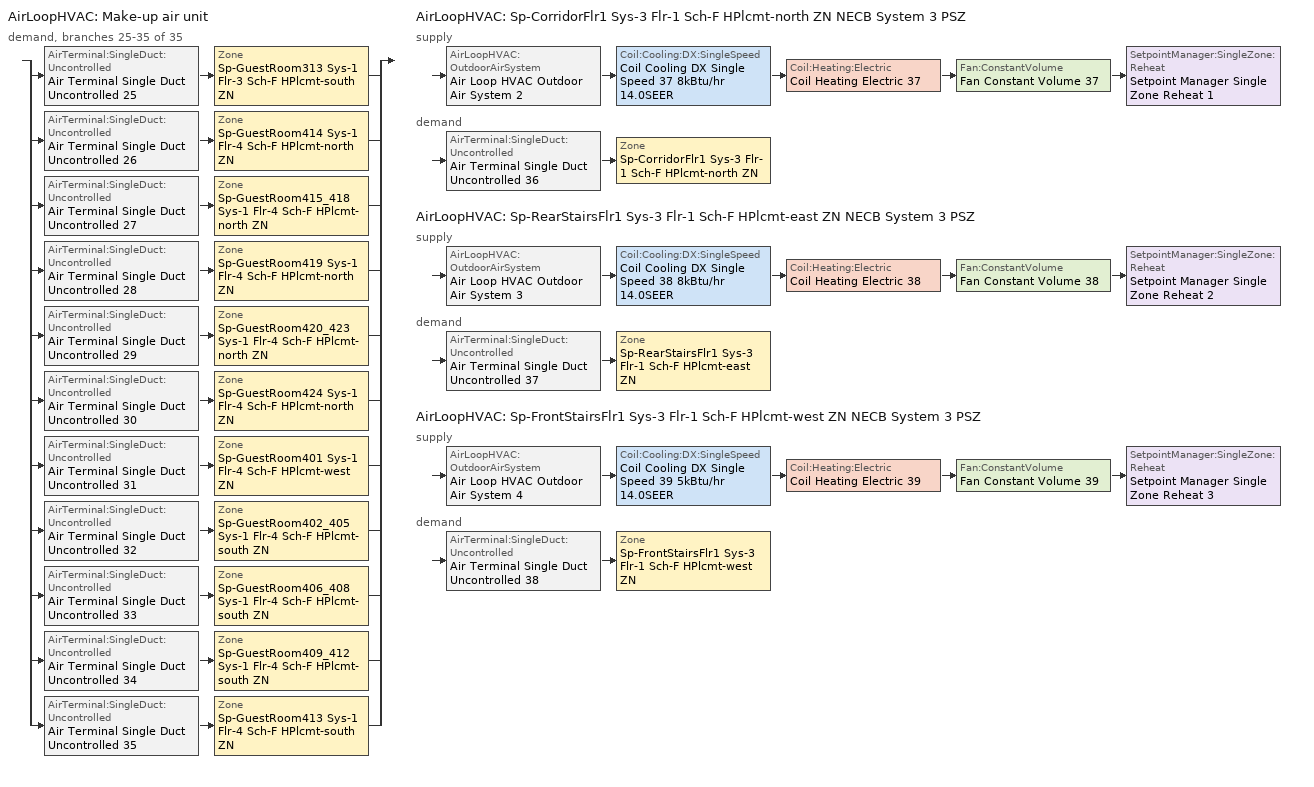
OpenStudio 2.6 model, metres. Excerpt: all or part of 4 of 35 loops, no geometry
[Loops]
AirLoopHVAC 'Make-up air unit'
 demand, branches 25-35 of 35: split
  | AirTerminal:SingleDuct:Uncontrolled 'Air Terminal Single Duct Uncontrolled 25' > Zone 'Sp-GuestRoom313 Sys-1 Flr-3 Sch-F HPlcmt-south ZN'
  | AirTerminal:SingleDuct:Uncontrolled 'Air Terminal Single Duct Uncontrolled 26' > Zone 'Sp-GuestRoom414 Sys-1 Flr-4 Sch-F HPlcmt-north ZN'
  | AirTerminal:SingleDuct:Uncontrolled 'Air Terminal Single Duct Uncontrolled 27' > Zone 'Sp-GuestRoom415_418 Sys-1 Flr-4 Sch-F HPlcmt-north ZN'
  | AirTerminal:SingleDuct:Uncontrolled 'Air Terminal Single Duct Uncontrolled 28' > Zone 'Sp-GuestRoom419 Sys-1 Flr-4 Sch-F HPlcmt-north ZN'
  | AirTerminal:SingleDuct:Uncontrolled 'Air Terminal Single Duct Uncontrolled 29' > Zone 'Sp-GuestRoom420_423 Sys-1 Flr-4 Sch-F HPlcmt-north ZN'
  | AirTerminal:SingleDuct:Uncontrolled 'Air Terminal Single Duct Uncontrolled 30' > Zone 'Sp-GuestRoom424 Sys-1 Flr-4 Sch-F HPlcmt-north ZN'
  | AirTerminal:SingleDuct:Uncontrolled 'Air Terminal Single Duct Uncontrolled 31' > Zone 'Sp-GuestRoom401 Sys-1 Flr-4 Sch-F HPlcmt-west ZN'
  | AirTerminal:SingleDuct:Uncontrolled 'Air Terminal Single Duct Uncontrolled 32' > Zone 'Sp-GuestRoom402_405 Sys-1 Flr-4 Sch-F HPlcmt-south ZN'
  | AirTerminal:SingleDuct:Uncontrolled 'Air Terminal Single Duct Uncontrolled 33' > Zone 'Sp-GuestRoom406_408 Sys-1 Flr-4 Sch-F HPlcmt-south ZN'
  | AirTerminal:SingleDuct:Uncontrolled 'Air Terminal Single Duct Uncontrolled 34' > Zone 'Sp-GuestRoom409_412 Sys-1 Flr-4 Sch-F HPlcmt-south ZN'
  | AirTerminal:SingleDuct:Uncontrolled 'Air Terminal Single Duct Uncontrolled 35' > Zone 'Sp-GuestRoom413 Sys-1 Flr-4 Sch-F HPlcmt-south ZN'
AirLoopHVAC 'Sp-CorridorFlr1 Sys-3 Flr-1 Sch-F HPlcmt-north ZN NECB System 3 PSZ'
 supply: AirLoopHVAC:OutdoorAirSystem 'Air Loop HVAC Outdoor Air System 2' > Coil:Cooling:DX:SingleSpeed 'Coil Cooling DX Single Speed 37 8kBtu/hr 14.0SEER' > Coil:Heating:Electric 'Coil Heating Electric 37' > Fan:ConstantVolume 'Fan Constant Volume 37' > SetpointManager:SingleZone:Reheat 'Setpoint Manager Single Zone Reheat 1'
 demand: AirTerminal:SingleDuct:Uncontrolled 'Air Terminal Single Duct Uncontrolled 36' > Zone 'Sp-CorridorFlr1 Sys-3 Flr-1 Sch-F HPlcmt-north ZN'
AirLoopHVAC 'Sp-RearStairsFlr1 Sys-3 Flr-1 Sch-F HPlcmt-east ZN NECB System 3 PSZ'
 supply: AirLoopHVAC:OutdoorAirSystem 'Air Loop HVAC Outdoor Air System 3' > Coil:Cooling:DX:SingleSpeed 'Coil Cooling DX Single Speed 38 8kBtu/hr 14.0SEER' > Coil:Heating:Electric 'Coil Heating Electric 38' > Fan:ConstantVolume 'Fan Constant Volume 38' > SetpointManager:SingleZone:Reheat 'Setpoint Manager Single Zone Reheat 2'
 demand: AirTerminal:SingleDuct:Uncontrolled 'Air Terminal Single Duct Uncontrolled 37' > Zone 'Sp-RearStairsFlr1 Sys-3 Flr-1 Sch-F HPlcmt-east ZN'
AirLoopHVAC 'Sp-FrontStairsFlr1 Sys-3 Flr-1 Sch-F HPlcmt-west ZN NECB System 3 PSZ'
 supply: AirLoopHVAC:OutdoorAirSystem 'Air Loop HVAC Outdoor Air System 4' > Coil:Cooling:DX:SingleSpeed 'Coil Cooling DX Single Speed 39 5kBtu/hr 14.0SEER' > Coil:Heating:Electric 'Coil Heating Electric 39' > Fan:ConstantVolume 'Fan Constant Volume 39' > SetpointManager:SingleZone:Reheat 'Setpoint Manager Single Zone Reheat 3'
 demand: AirTerminal:SingleDuct:Uncontrolled 'Air Terminal Single Duct Uncontrolled 38' > Zone 'Sp-FrontStairsFlr1 Sys-3 Flr-1 Sch-F HPlcmt-west ZN'
[Sizing:Zone] Zone Cooling Design Supply Air Temperature Input Method=SupplyAirTemperature; Zone Cooling Design Supply Air Temperature {C}=13; Zone Cooling Design Supply Air Temperature Difference {deltaC}=11.11; Zone Heating Design Supply Air Temperature Input Method=SupplyAirTemperature; Zone Heating Design Supply Air Temperature {C}=43; Zone Heating Design Supply Air Temperature Difference {deltaC}=11.11; Zone Cooling Design Supply Air Humidity Ratio {kg-H2O/kg-air}=0.0085; Zone Heating Design Supply Air Humidity Ratio {kg-H2O/kg-air}=0.008; Zone Heating Sizing Factor=1.3; Zone Cooling Sizing Factor=1.1; Cooling Design Air Flow Method=DesignDay; Heating Design Air Flow Method=DesignDay; Account for Dedicated Outdoor Air System=No; Dedicated Outdoor Air System Control Strategy=NeutralSupplyAir; Dedicated Outdoor Air Low Setpoint Temperature for Design {C}=autosize; Dedicated Outdoor Air High Setpoint Temperature for Design {C}=autosize
Sp-GuestRoom313 Sys-1 Flr-3 Sch-F HPlcmt-south ZN; Sp-GuestRoom414 Sys-1 Flr-4 Sch-F HPlcmt-north ZN; Sp-GuestRoom415_418 Sys-1 Flr-4 Sch-F HPlcmt-north ZN; Sp-GuestRoom419 Sys-1 Flr-4 Sch-F HPlcmt-north ZN; Sp-GuestRoom420_423 Sys-1 Flr-4 Sch-F HPlcmt-north ZN; Sp-GuestRoom424 Sys-1 Flr-4 Sch-F HPlcmt-north ZN; Sp-GuestRoom401 Sys-1 Flr-4 Sch-F HPlcmt-west ZN; Sp-GuestRoom402_405 Sys-1 Flr-4 Sch-F HPlcmt-south ZN; Sp-GuestRoom406_408 Sys-1 Flr-4 Sch-F HPlcmt-south ZN; Sp-GuestRoom409_412 Sys-1 Flr-4 Sch-F HPlcmt-south ZN; Sp-GuestRoom413 Sys-1 Flr-4 Sch-F HPlcmt-south ZN; Sp-CorridorFlr1 Sys-3 Flr-1 Sch-F HPlcmt-north ZN; Sp-RearStairsFlr1 Sys-3 Flr-1 Sch-F HPlcmt-east ZN; Sp-FrontStairsFlr1 Sys-3 Flr-1 Sch-F HPlcmt-west ZN
[Zone equipment]
Sp-GuestRoom313 Sys-1 Flr-3 Sch-F HPlcmt-south ZN: Sp-GuestRoom313 Sys-1 Flr-3 Sch-F HPlcmt-south ZN PTAC, Zone HVAC Baseboard Convective Electric 25, Air Terminal Single Duct Uncontrolled 25
Sp-GuestRoom414 Sys-1 Flr-4 Sch-F HPlcmt-north ZN: Sp-GuestRoom414 Sys-1 Flr-4 Sch-F HPlcmt-north ZN PTAC, Zone HVAC Baseboard Convective Electric 26, Air Terminal Single Duct Uncontrolled 26
Sp-GuestRoom415_418 Sys-1 Flr-4 Sch-F HPlcmt-north ZN: Sp-GuestRoom415_418 Sys-1 Flr-4 Sch-F HPlcmt-north ZN PTAC, Zone HVAC Baseboard Convective Electric 27, Air Terminal Single Duct Uncontrolled 27
Sp-GuestRoom419 Sys-1 Flr-4 Sch-F HPlcmt-north ZN: Sp-GuestRoom419 Sys-1 Flr-4 Sch-F HPlcmt-north ZN PTAC, Zone HVAC Baseboard Convective Electric 28, Air Terminal Single Duct Uncontrolled 28
Sp-GuestRoom420_423 Sys-1 Flr-4 Sch-F HPlcmt-north ZN: Sp-GuestRoom420_423 Sys-1 Flr-4 Sch-F HPlcmt-north ZN PTAC, Zone HVAC Baseboard Convective Electric 29, Air Terminal Single Duct Uncontrolled 29
Sp-GuestRoom424 Sys-1 Flr-4 Sch-F HPlcmt-north ZN: Sp-GuestRoom424 Sys-1 Flr-4 Sch-F HPlcmt-north ZN PTAC, Zone HVAC Baseboard Convective Electric 30, Air Terminal Single Duct Uncontrolled 30
Sp-GuestRoom401 Sys-1 Flr-4 Sch-F HPlcmt-west ZN: Sp-GuestRoom401 Sys-1 Flr-4 Sch-F HPlcmt-west ZN PTAC, Zone HVAC Baseboard Convective Electric 31, Air Terminal Single Duct Uncontrolled 31
Sp-GuestRoom402_405 Sys-1 Flr-4 Sch-F HPlcmt-south ZN: Sp-GuestRoom402_405 Sys-1 Flr-4 Sch-F HPlcmt-south ZN PTAC, Zone HVAC Baseboard Convective Electric 32, Air Terminal Single Duct Uncontrolled 32
Sp-GuestRoom406_408 Sys-1 Flr-4 Sch-F HPlcmt-south ZN: Sp-GuestRoom406_408 Sys-1 Flr-4 Sch-F HPlcmt-south ZN PTAC, Zone HVAC Baseboard Convective Electric 33, Air Terminal Single Duct Uncontrolled 33
Sp-GuestRoom409_412 Sys-1 Flr-4 Sch-F HPlcmt-south ZN: Sp-GuestRoom409_412 Sys-1 Flr-4 Sch-F HPlcmt-south ZN PTAC, Zone HVAC Baseboard Convective Electric 34, Air Terminal Single Duct Uncontrolled 34
Sp-GuestRoom413 Sys-1 Flr-4 Sch-F HPlcmt-south ZN: Sp-GuestRoom413 Sys-1 Flr-4 Sch-F HPlcmt-south ZN PTAC, Zone HVAC Baseboard Convective Electric 35, Air Terminal Single Duct Uncontrolled 35
Sp-CorridorFlr1 Sys-3 Flr-1 Sch-F HPlcmt-north ZN: Air Terminal Single Duct Uncontrolled 36, Zone HVAC Baseboard Convective Electric 36
Sp-RearStairsFlr1 Sys-3 Flr-1 Sch-F HPlcmt-east ZN: Air Terminal Single Duct Uncontrolled 37, Zone HVAC Baseboard Convective Electric 37
Sp-FrontStairsFlr1 Sys-3 Flr-1 Sch-F HPlcmt-west ZN: Air Terminal Single Duct Uncontrolled 38, Zone HVAC Baseboard Convective Electric 38
[AirLoopHVAC] Availability Schedule=Always On Discrete; Design Supply Air Flow Rate {m3/s}=AutoSize
Sp-CorridorFlr1 Sys-3 Flr-1 Sch-F HPlcmt-north ZN NECB System 3 PSZ; Sp-RearStairsFlr1 Sys-3 Flr-1 Sch-F HPlcmt-east ZN NECB System 3 PSZ; Sp-FrontStairsFlr1 Sys-3 Flr-1 Sch-F HPlcmt-west ZN NECB System 3 PSZ
[Sizing:System] Type of Load to Size On=Sensible; Design Outdoor Air Flow Rate {m3/s}=Autosize; Minimum System Air Flow Ratio=1; Preheat Design Temperature {C}=7; Preheat Design Humidity Ratio {kg-H2O/kg-Air}=0.008; Precool Design Temperature {C}=13; Precool Design Humidity Ratio {kg-H2O/kg-Air}=0.008; Central Cooling Design Supply Air Temperature {C}=13; Central Heating Design Supply Air Temperature {C}=43; Sizing Option=NonCoincident; 100% Outdoor Air in Cooling=No; 100% Outdoor Air in Heating=No; Central Cooling Design Supply Air Humidity Ratio {kg-H2O/kg-Air}=0.0085; Central Heating Design Supply Air Humidity Ratio {kg-H2O/kg-Air}=0.008; Cooling Design Air Flow Method=DesignDay; Cooling Design Air Flow Rate {m3/s}=0; Heating Design Air Flow Method=DesignDay; Heating Design Air Flow Rate {m3/s}=0; System Outdoor Air Method=ZoneSum; Zone Maximum Outdoor Air Fraction=1; Cooling Supply Air Flow Rate Per Floor Area {m3/s-m2}=0.00996765; Cooling Fraction of Autosized Cooling Supply Air Flow Rate=1; Cooling Supply Air Flow Rate Per Unit Cooling Capacity {m3/s-W}=3.94755e-05; Heating Supply Air Flow Rate Per Floor Area {m3/s-m2}=0.00996765; Heating Fraction of Autosized Heating Supply Air Flow Rate=1; Heating Fraction of Autosized Cooling Supply Air Flow Rate=1; Heating Supply Air Flow Rate Per Unit Heating Capacity {m3/s-W}=3.15882e-05; Cooling Design Capacity Method=CoolingDesignCapacity; Cooling Design Capacity {W}=autosize; Cooling Design Capacity Per Floor Area {W/m2}=234.7; Fraction of Autosized Cooling Design Capacity=1; Heating Design Capacity Method=HeatingDesignCapacity; Heating Design Capacity {W}=autosize; Heating Design Capacity Per Floor Area {W/m2}=157; Fraction of Autosized Heating Design Capacity=1; Central Cooling Capacity Control Method=OnOff
Sp-CorridorFlr1 Sys-3 Flr-1 Sch-F HPlcmt-north ZN NECB System 3 PSZ; Sp-RearStairsFlr1 Sys-3 Flr-1 Sch-F HPlcmt-east ZN NECB System 3 PSZ; Sp-FrontStairsFlr1 Sys-3 Flr-1 Sch-F HPlcmt-west ZN NECB System 3 PSZ
[Fan:ConstantVolume] Availability Schedule=Always On Discrete; Fan Efficiency=0.39975; Pressure Rise {Pa}=640; Maximum Flow Rate {m3/s}=AutoSize; Motor Efficiency=0.615
Fan Constant Volume 26; Fan Constant Volume 27; Fan Constant Volume 28; Fan Constant Volume 29; Fan Constant Volume 30; Fan Constant Volume 31; Fan Constant Volume 32; Fan Constant Volume 33; Fan Constant Volume 34; Fan Constant Volume 35; Fan Constant Volume 36; Fan Constant Volume 37; Fan Constant Volume 38; Fan Constant Volume 39
[Coil:Heating:Electric]
Name | Availability Schedule
Coil Heating Electric 26; Coil Heating Electric 27; Coil Heating Electric 28; Coil Heating Electric 29; Coil Heating Electric 30; Coil Heating Electric 31; Coil Heating Electric 32; Coil Heating Electric 33; Coil Heating Electric 34; Coil Heating Electric 35; Coil Heating Electric 36 | ON_OFF_ALWAYS_OFF
Coil Heating Electric 37; Coil Heating Electric 38; Coil Heating Electric 39 | Always On Discrete
[Coil:Cooling:DX:SingleSpeed] Availability Schedule=Always On Discrete; Rated Total Cooling Capacity {W}=autosize; Rated Sensible Heat Ratio=autosize; Rated Air Flow Rate {m3/s}=autosize; Rated Evaporator Fan Power Per Volume Flow Rate {W/(m3/s)}=773.3; Total Cooling Capacity Function of Temperature Curve=DXCOOL-NECB2011-REF-CAPFT; Total Cooling Capacity Function of Flow Fraction Curve=DXCOOL-NECB2011-REF-CAPFFLOW; Energy Input Ratio Function of Temperature Curve=DXCOOL-NECB2011-REF-COOLEIRFT; Energy Input Ratio Function of Flow Fraction Curve=DXCOOL-NECB2011-REF-COOLEIRFFLOW; Part Load Fraction Correlation Curve=DXCOOL-NECB2011-REF-COOLPLFFPLR; Condenser Type=AirCooled; Evaporative Condenser Effectiveness=0; Evaporative Condenser Air Flow Rate {m3/s}=Autosize; Evaporative Condenser Pump Rated Power Consumption {W}=Autosize; Crankcase Heater Capacity {W}=0; Maximum Outdoor Dry-Bulb Temperature for Crankcase Heater Operation {C}=0; Basin Heater Capacity {W/K}=0; Basin Heater Setpoint Temperature {C}=10
Name | Rated COP {W/W}
Coil Cooling DX Single Speed 26 2kBtu/hr 11.0EER | 3.72301
Coil Cooling DX Single Speed 27 6kBtu/hr 11.0EER | 3.7261
Coil Cooling DX Single Speed 28 21kBtu/hr 9.3EER | 3.16039
Coil Cooling DX Single Speed 29 6kBtu/hr 11.0EER | 3.72592
Coil Cooling DX Single Speed 30 21kBtu/hr 9.3EER | 3.16024
Coil Cooling DX Single Speed 31 6kBtu/hr 11.0EER | 3.72596
Coil Cooling DX Single Speed 32 8kBtu/hr 10.9EER | 3.69079
Coil Cooling DX Single Speed 33 14kBtu/hr 9.6EER | 3.24241
Coil Cooling DX Single Speed 34 11kBtu/hr 10.1EER | 3.43725
Coil Cooling DX Single Speed 35 13kBtu/hr 9.6EER | 3.26511
Coil Cooling DX Single Speed 36 4kBtu/hr 11.0EER | 3.72441
Coil Cooling DX Single Speed 37 8kBtu/hr 14.0SEER; Coil Cooling DX Single Speed 38 8kBtu/hr 14.0SEER; Coil Cooling DX Single Speed 39 5kBtu/hr 14.0SEER | 3.8248
[Controller:OutdoorAir] Minimum Outdoor Air Flow Rate {m3/s}=autosize; Maximum Outdoor Air Flow Rate {m3/s}=Autosize; Economizer Control Type=NoEconomizer; Economizer Control Action Type=ModulateFlow; Economizer Maximum Limit Dry-Bulb Temperature {C}=28; Economizer Maximum Limit Enthalpy {J/kg}=64000; Economizer Minimum Limit Dry-Bulb Temperature {C}=-100; Lockout Type=NoLockout; Minimum Limit Type=FixedMinimum; Minimum Outdoor Air Schedule=Always On Discrete; High Humidity Control=No; Heat Recovery Bypass Control Type=BypassWhenWithinEconomizerLimits
Name | Controller Mechanical Ventilation
Controller Outdoor Air 2 | Controller Mechanical Ventilation 2
Controller Outdoor Air 3 | Controller Mechanical Ventilation 3
Controller Outdoor Air 4 | Controller Mechanical Ventilation 4
[Controller:MechanicalVentilation] Availability Schedule=Always On Discrete; System Outdoor Air Method=ZoneSum
Controller Mechanical Ventilation 2; Controller Mechanical Ventilation 3; Controller Mechanical Ventilation 4
[AirLoopHVAC:OutdoorAirSystem]
Name | Controller
Air Loop HVAC Outdoor Air System 2 | Controller Outdoor Air 2
Air Loop HVAC Outdoor Air System 3 | Controller Outdoor Air 3
Air Loop HVAC Outdoor Air System 4 | Controller Outdoor Air 4
[ZoneHVAC:PackagedTerminalAirConditioner] Availability Schedule=Always On Discrete; Supply Air Flow Rate During Cooling Operation {m3/s}=Autosize; Supply Air Flow Rate During Heating Operation {m3/s}=Autosize; Supply Air Flow Rate When No Cooling or Heating is Needed {m3/s}=Autosize; Outdoor Air Flow Rate During Cooling Operation {m3/s}=Autosize; Outdoor Air Flow Rate During Heating Operation {m3/s}=Autosize; Outdoor Air Flow Rate When No Cooling or Heating is Needed {m3/s}=Autosize; Fan Placement=DrawThrough
Name | Supply Air Fan | Heating Coil | Cooling Coil
Sp-GuestRoom313 Sys-1 Flr-3 Sch-F HPlcmt-south ZN PTAC | Fan Constant Volume 26 | Coil Heating Electric 26 | Coil Cooling DX Single Speed 26 2kBtu/hr 11.0EER
Sp-GuestRoom414 Sys-1 Flr-4 Sch-F HPlcmt-north ZN PTAC | Fan Constant Volume 27 | Coil Heating Electric 27 | Coil Cooling DX Single Speed 27 6kBtu/hr 11.0EER
Sp-GuestRoom415_418 Sys-1 Flr-4 Sch-F HPlcmt-north ZN PTAC | Fan Constant Volume 28 | Coil Heating Electric 28 | Coil Cooling DX Single Speed 28 21kBtu/hr 9.3EER
Sp-GuestRoom419 Sys-1 Flr-4 Sch-F HPlcmt-north ZN PTAC | Fan Constant Volume 29 | Coil Heating Electric 29 | Coil Cooling DX Single Speed 29 6kBtu/hr 11.0EER
Sp-GuestRoom420_423 Sys-1 Flr-4 Sch-F HPlcmt-north ZN PTAC | Fan Constant Volume 30 | Coil Heating Electric 30 | Coil Cooling DX Single Speed 30 21kBtu/hr 9.3EER
Sp-GuestRoom424 Sys-1 Flr-4 Sch-F HPlcmt-north ZN PTAC | Fan Constant Volume 31 | Coil Heating Electric 31 | Coil Cooling DX Single Speed 31 6kBtu/hr 11.0EER
Sp-GuestRoom401 Sys-1 Flr-4 Sch-F HPlcmt-west ZN PTAC | Fan Constant Volume 32 | Coil Heating Electric 32 | Coil Cooling DX Single Speed 32 8kBtu/hr 10.9EER
Sp-GuestRoom402_405 Sys-1 Flr-4 Sch-F HPlcmt-south ZN PTAC | Fan Constant Volume 33 | Coil Heating Electric 33 | Coil Cooling DX Single Speed 33 14kBtu/hr 9.6EER
Sp-GuestRoom406_408 Sys-1 Flr-4 Sch-F HPlcmt-south ZN PTAC | Fan Constant Volume 34 | Coil Heating Electric 34 | Coil Cooling DX Single Speed 34 11kBtu/hr 10.1EER
Sp-GuestRoom409_412 Sys-1 Flr-4 Sch-F HPlcmt-south ZN PTAC | Fan Constant Volume 35 | Coil Heating Electric 35 | Coil Cooling DX Single Speed 35 13kBtu/hr 9.6EER
Sp-GuestRoom413 Sys-1 Flr-4 Sch-F HPlcmt-south ZN PTAC | Fan Constant Volume 36 | Coil Heating Electric 36 | Coil Cooling DX Single Speed 36 4kBtu/hr 11.0EER
[ZoneHVAC:Baseboard:Convective:Electric] Availability Schedule=Always On Discrete; Nominal Capacity {W}=autosize; Efficiency=1
Zone HVAC Baseboard Convective Electric 25; Zone HVAC Baseboard Convective Electric 26; Zone HVAC Baseboard Convective Electric 27; Zone HVAC Baseboard Convective Electric 28; Zone HVAC Baseboard Convective Electric 29; Zone HVAC Baseboard Convective Electric 30; Zone HVAC Baseboard Convective Electric 31; Zone HVAC Baseboard Convective Electric 32; Zone HVAC Baseboard Convective Electric 33; Zone HVAC Baseboard Convective Electric 34; Zone HVAC Baseboard Convective Electric 35; Zone HVAC Baseboard Convective Electric 36; Zone HVAC Baseboard Convective Electric 37; Zone HVAC Baseboard Convective Electric 38
[AirTerminal:SingleDuct:Uncontrolled] Availability Schedule=Always On Discrete; Maximum Air Flow Rate {m3/s}=AutoSize
Air Terminal Single Duct Uncontrolled 25; Air Terminal Single Duct Uncontrolled 26; Air Terminal Single Duct Uncontrolled 27; Air Terminal Single Duct Uncontrolled 28; Air Terminal Single Duct Uncontrolled 29; Air Terminal Single Duct Uncontrolled 30; Air Terminal Single Duct Uncontrolled 31; Air Terminal Single Duct Uncontrolled 32; Air Terminal Single Duct Uncontrolled 33; Air Terminal Single Duct Uncontrolled 34; Air Terminal Single Duct Uncontrolled 35; Air Terminal Single Duct Uncontrolled 36; Air Terminal Single Duct Uncontrolled 37; Air Terminal Single Duct Uncontrolled 38
[SetpointManager:SingleZone:Reheat] Minimum Supply Air Temperature {C}=13; Maximum Supply Air Temperature {C}=43
Name | Control Zone
Setpoint Manager Single Zone Reheat 1 | Sp-CorridorFlr1 Sys-3 Flr-1 Sch-F HPlcmt-north ZN
Setpoint Manager Single Zone Reheat 2 | Sp-RearStairsFlr1 Sys-3 Flr-1 Sch-F HPlcmt-east ZN
Setpoint Manager Single Zone Reheat 3 | Sp-FrontStairsFlr1 Sys-3 Flr-1 Sch-F HPlcmt-west ZN
[Schedule:Ruleset]
ON_OFF_ALWAYS_OFF: Default Day Schedule=Schedule Day 3
[Schedule:Day]
Schedule Day 3; wkdON_OFF_ALWAYS_OFF 1; satON_OFF_ALWAYS_OFF 1; sunON_OFF_ALWAYS_OFF 1: 1, 0, 0, 2, 0, 0, 3, 0, 0, 4, 0, 0, 5, 0, 0, 6, 0, 0, 7, 0, 0, 8, 0, 0, 9, 0, 0, 10, 0, 0, 11, 0, 0, 12, 0, 0, 13, 0, 0, 14, 0, 0, 15, 0, 0, 16, 0, 0, 17, 0, 0, 18, 0, 0, 19, 0, 0, 20, 0, 0, 21, 0, 0, 22, 0, 0, 23, 0, 0, 24, 0, 0
[Schedule:Rule] Schedule Ruleset=ON_OFF_ALWAYS_OFF; Date Specification Type=DateRange; Start Month=1; Start Day=1; End Month=12; End Day=31
Name | Rule Order | Day Schedule | Apply Sunday | Apply Monday | Apply Tuesday | Apply Wednesday | Apply Thursday | Apply Friday | Apply Saturday
wkdON_OFF_ALWAYS_OFF rule | 2 | wkdON_OFF_ALWAYS_OFF 1 | No | Yes | Yes | Yes | Yes | Yes | No
satON_OFF_ALWAYS_OFFrule | 1 | satON_OFF_ALWAYS_OFF 1 | No | No | No | No | No | No | Yes
sunON_OFF_ALWAYS_OFFrule | 0 | sunON_OFF_ALWAYS_OFF 1 | Yes | No | No | No | No | No | No
[Schedule:Constant]
Always On Discrete: Value=1
[Curve:Biquadratic] Minimum Value of x=13; Maximum Value of x=24; Minimum Value of y=24; Maximum Value of y=46
Name | Coefficient1 Constant | Coefficient2 x | Coefficient3 x**2 | Coefficient4 y | Coefficient5 y**2 | Coefficient6 x*y
DXCOOL-NECB2011-REF-CAPFT | 0.867905 | 0.0142459 | 0.00055436 | -0.0075575 | 3.3e-05 | -0.0001918
DXCOOL-NECB2011-REF-COOLEIRFT | 0.116936 | 0.0284933 | -0.0004112 | 0.0214108 | 0.00016103 | -0.0006791
[Curve:Quadratic] Coefficient1 Constant=1; Coefficient2 x=0; Coefficient3 x**2=0; Minimum Value of x=0; Maximum Value of x=1
DXCOOL-NECB2011-REF-CAPFFLOW; DXCOOL-NECB2011-REF-COOLEIRFFLOW
[Curve:Cubic]
DXCOOL-NECB2011-REF-COOLPLFFPLR: Coefficient1 Constant=0.0277; Coefficient2 x=4.9151; Coefficient3 x**2=-8.184; Coefficient4 x**3=4.2702; Minimum Value of x=0.7; Maximum Value of x=1
